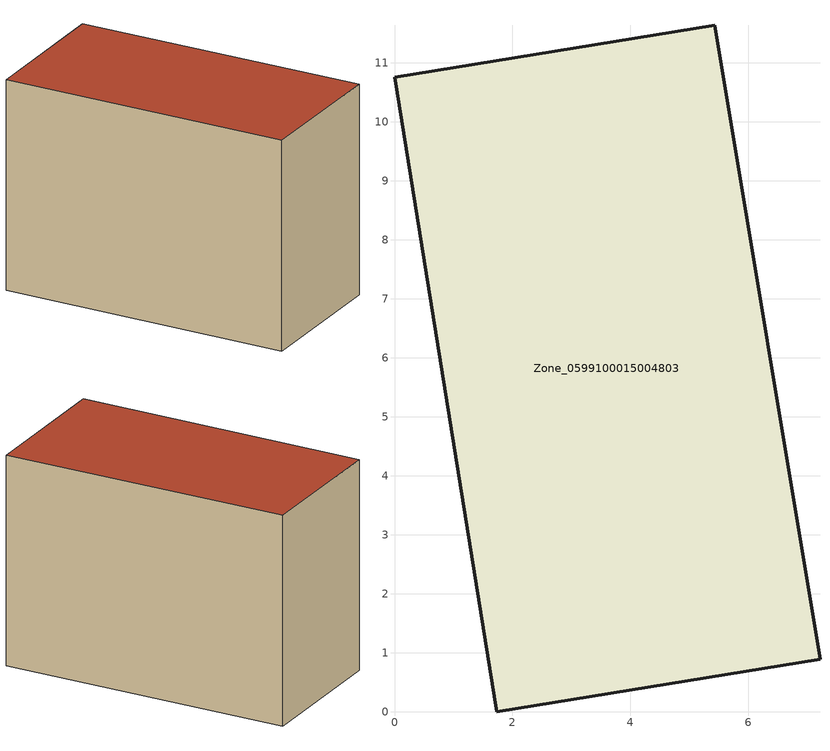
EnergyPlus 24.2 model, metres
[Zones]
Zone_0599100015004803
 floor ground (C_G): 1.73,0 0,10.75 5.43,11.64 7.21,0.9 z1
 wall outside (C_F): 1.73,0 7.21,0.9 5.43,11.64 0,10.75 1.73,0 z1:8.96
 roof outside (C_R): 0,10.75 1.73,0 7.21,0.9 5.43,11.64 z8.96
[BUILDING]
Pand.0599100015004803: North Axis=0; Terrain=City; Loads Convergence Tolerance Value=0.04; Temperature Convergence Tolerance Value=0.4; Solar Distribution=FullExterior; Maximum Number of Warmup Days=25; Minimum Number of Warmup Days=1
[Site:Location]
Rotterdam.The.Hague.AP_ZH_NLD Design_Conditions: Latitude=51.96; Longitude=4.45; Time Zone=1; Elevation=-4.5
[SITE:GROUNDTEMPERATURE:BUILDINGSURFACE]
18, 18, 18, 18, 18, 18, 18, 18, 18, 18, 18, 18
[MATERIAL] Thermal Absorptance=0.9; Solar Absorptance=0.7; Visible Absorptance=0.7
Name | Roughness | Thickness | Conductivity | Density | Specific Heat
G.TC.1975-1991 | MediumSmooth | 0.15 | 0.288461 | 540 | 1210
F.TC.1975-1991 | Rough | 0.3 | 0.230769 | 1920 | 840
R.TC.1975-1991 | MediumRough | 0.2 | 0.153846 | 1500 | 1000
[CONSTRUCTION]
C_G: G.TC.1975-1991
C_F: F.TC.1975-1991
C_R: R.TC.1975-1991
[ZONE]
Zone_0599100015004803: Type=1; Multiplier=1; Ceiling Height=Autocalculate; Volume=Autocalculate; Floor Area=autocalculate; Part of Total Floor Area=Yes
[ZONEINFILTRATION:DESIGNFLOWRATE]
Infil_Zone_0599100015004803: Zone or ZoneList or Space or SpaceList=Zone_0599100015004803; Schedule=AlwaysOn; Design Flow Rate Calculation Method=Flow/Area; Flow Rate per Floor Area=0.003; Constant Term Coefficient=1; Temperature Term Coefficient=0; Velocity Term Coefficient=0; Velocity Squared Term Coefficient=0
[HVACTEMPLATE:ZONE:IDEALLOADSAIRSYSTEM]
Zone_0599100015004803: Maximum Heating Supply Air Temperature=50; Minimum Cooling Supply Air Temperature=13; Maximum Heating Supply Air Humidity Ratio=0.0156; Minimum Cooling Supply Air Humidity Ratio=0.0077; Heating Limit=NoLimit; Cooling Limit=NoLimit; Dehumidification Control Type=ConstantSensibleHeatRatio; Cooling Sensible Heat Ratio=0.7; Dehumidification Setpoint=60; Humidification Control Type=None; Humidification Setpoint=30; Outdoor Air Method=None; Outdoor Air Flow Rate per Person=0.00944; Outdoor Air Flow Rate per Zone Floor Area=0; Outdoor Air Flow Rate per Zone=0; Demand Controlled Ventilation Type=None; Outdoor Air Economizer Type=NoEconomizer; Heat Recovery Type=None; Sensible Heat Recovery Effectiveness=0.7; Latent Heat Recovery Effectiveness=0.65
[ZONECONTROL:THERMOSTAT]
ThermostatControl_Zone_0599100015004803: Zone or ZoneList=Zone_0599100015004803; Control Type Schedule=DualSetpointControlType; Control 1=Thermostat_Zone_0599100015004803; Temperature Difference Between Cutout And Setpoint=0
[THERMOSTATSETPOINT:DUALSETPOINT]
Thermostat_Zone_0599100015004803: Heating Setpoint Temperature Schedule=HeatingSetpoint_Zone_0599100015004803; Cooling Setpoint Temperature Schedule=CoolingSetpoint_Zone_0599100015004803
[SCHEDULE:COMPACT]
HeatingSetpoint_Zone_0599100015004803: Through: 12/31, For: AllDays, Until: 24:00, 21
CoolingSetpoint_Zone_0599100015004803: Through: 12/31, For: AllDays, Until: 24:00, 24
DualSetpointControlType: Through: 12/31, For: AllDays, Until: 24:00, 4
AlwaysOn: Through: 12/31, For: AllDays, Until: 24:00, 1
